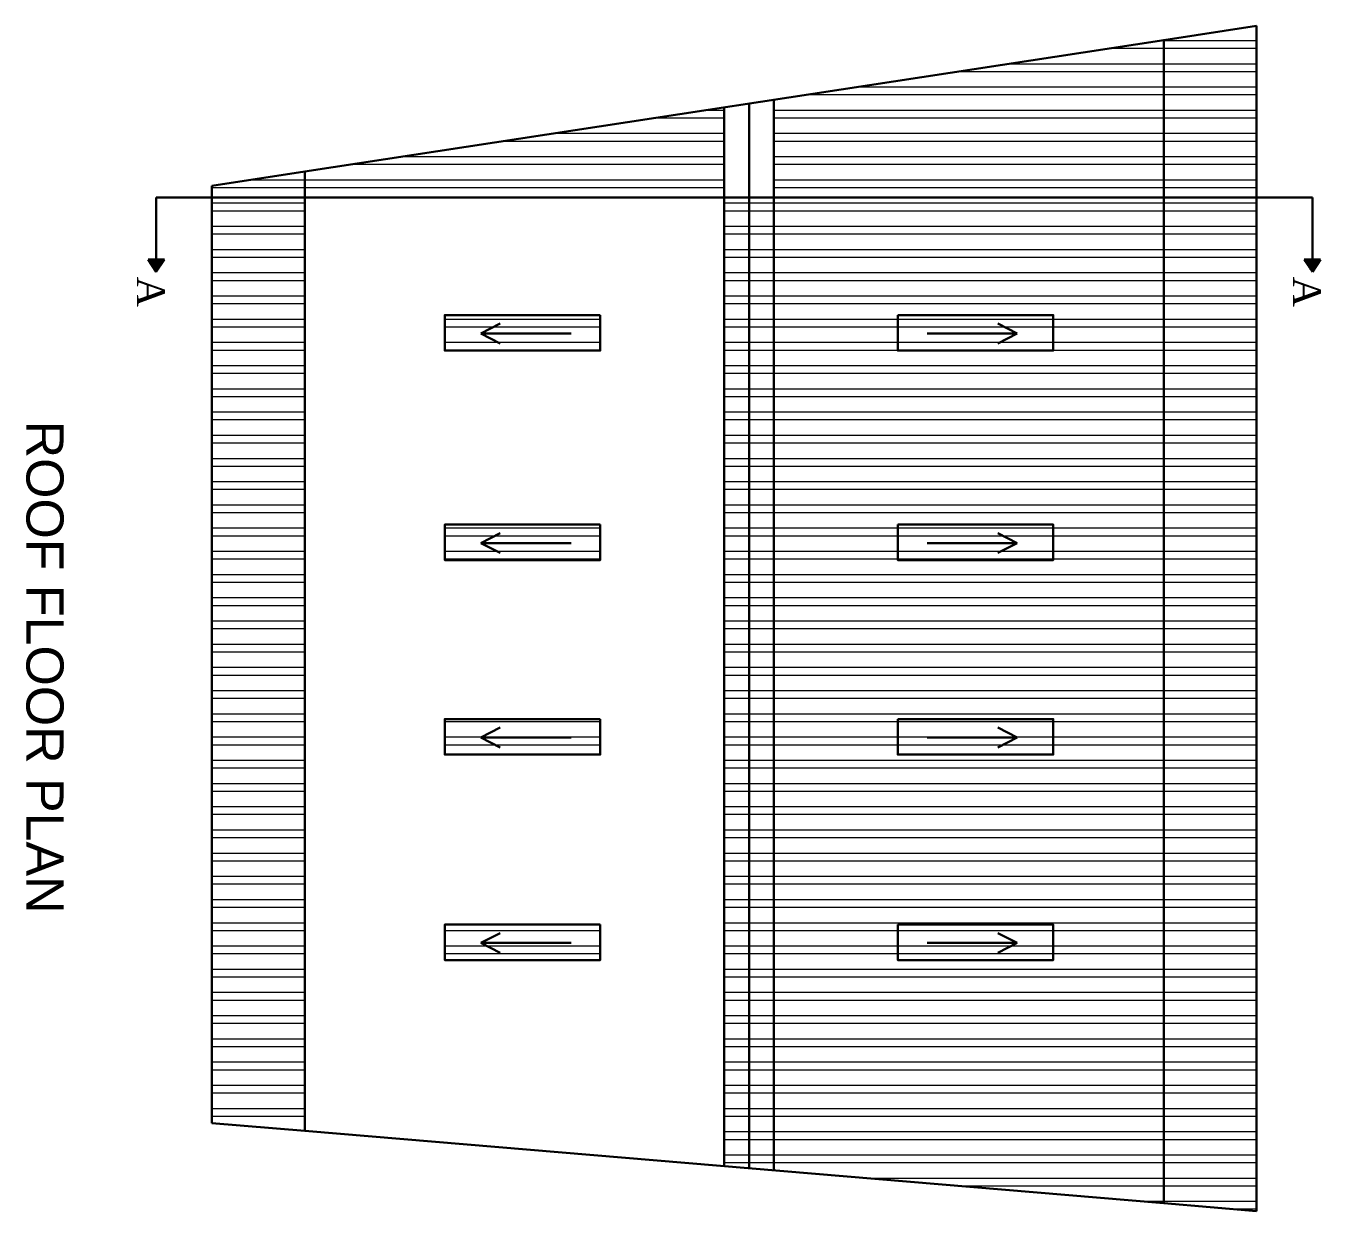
# Model space of a CAD drawing. Header units: inches. Extents: x 40927 to 78083, y -14649 to -3084.
# Drawn here: x 52914.3 to 53332.7, y -13895.4 to -13512.5 of the extents above; entities that cross this region are included whole.
import ezdxf

# ---------------------------------------------------------------- set-up
doc = ezdxf.new("R2010")
doc.units = ezdxf.units.IN
doc.header["$MEASUREMENT"] = 0
doc.layers.add('DIM_LINE', color=165, linetype='Continuous', lineweight=15)
doc.layers.add('ELEVATION', color=6, linetype='Continuous', lineweight=30)
doc.layers.add('PDF_Text', color=7, linetype='Continuous')
doc.styles.add('PDF Arial', font='arial.ttf')
doc.styles.get("Standard").update_dxf_attribs({"font": 'times.ttf'})
pattern_1 = [(360, (67247.8664, 45702.743), (1e-15, 7.5), []), (360, (67250.3664, 45700.243), (1e-15, 7.5), [])]

msp = doc.modelspace()

# ---------------------------------------------------------------- hatches: boundary and pattern name
at = {"layer": 'DIM_LINE'}
h = msp.add_hatch(dxfattribs=at)
h.set_pattern_fill('ANSI32', color=256, scale=20, angle=-45)
h.set_pattern_definition(pattern_1)
h.paths.add_polyline_path([(53311.89, -13512.55), (53281.89, -13517.14), (53281.89, -13568), (53311.89, -13568)])
h = msp.add_hatch(dxfattribs=at)
h.set_pattern_fill('ANSI32', color=256, scale=20, angle=-45)
h.set_pattern_definition(pattern_1)
h.paths.add_polyline_path([(53281.89, -13568), (53281.89, -13517.14), (53155.89, -13536.43), (53155.89, -13568)])
h = msp.add_hatch(dxfattribs=at)
h.set_pattern_fill('ANSI32', color=256, scale=20, angle=-45)
h.set_pattern_definition(pattern_1)
h.paths.add_polyline_path([(53139.89, -13568), (53139.89, -13538.88), (53004.37, -13559.62), (53004.37, -13568)])
h = msp.add_hatch(dxfattribs=at)
h.set_pattern_fill('ANSI32', color=256, scale=20, angle=-45)
h.set_pattern_definition(pattern_1)
h.paths.add_polyline_path([(53004.37, -13568), (53004.37, -13559.62), (52974.37, -13564.22), (52974.37, -13568)])
h = msp.add_hatch(dxfattribs=at)
h.set_pattern_fill('ANSI32', color=256, scale=20, angle=-45)
h.set_pattern_definition(pattern_1)
h.paths.add_polyline_path([(53004.37, -13869.52), (53004.37, -13568), (52974.37, -13568), (52974.37, -13867)])
h = msp.add_hatch(dxfattribs=at)
h.set_pattern_fill('ANSI32', color=256, scale=20, angle=-45)
h.set_pattern_definition(pattern_1)
h.paths.add_polyline_path([(53281.89, -13892.9), (53281.89, -13568), (53139.89, -13568), (53139.89, -13880.94)])
h.paths.add_polyline_path([(53099.84, -13814.34), (53099.84, -13802.87), (53049.59, -13802.87), (53049.59, -13814.34)], flags=17)
h.paths.add_polyline_path([(53099.84, -13747.95), (53099.84, -13736.49), (53049.59, -13736.49), (53049.59, -13747.95)], flags=17)
h.paths.add_polyline_path([(53099.84, -13685.12), (53099.84, -13673.65), (53049.59, -13673.65), (53049.59, -13685.12)], flags=17)
h.paths.add_polyline_path([(53049.59, -13617.45), (53099.84, -13617.45), (53099.84, -13605.98), (53049.59, -13605.98)], flags=17)
h = msp.add_hatch(dxfattribs=at)
h.set_pattern_fill('ANSI32', color=256, scale=20, angle=-45)
h.set_pattern_definition(pattern_1)
h.paths.add_polyline_path([(53281.89, -13892.9), (53281.89, -13568), (53155.89, -13568), (53155.89, -13882.29)])
h.paths.add_polyline_path([(53195.93, -13814.34), (53195.93, -13802.87), (53246.18, -13802.87), (53246.18, -13814.34)], flags=16)
h.paths.add_polyline_path([(53195.93, -13747.95), (53195.93, -13736.49), (53246.18, -13736.49), (53246.18, -13747.95)], flags=16)
h.paths.add_polyline_path([(53195.93, -13685.12), (53195.93, -13673.65), (53246.18, -13673.65), (53246.18, -13685.12)], flags=16)
h.paths.add_polyline_path([(53195.93, -13617.45), (53195.93, -13605.98), (53246.18, -13605.98), (53246.18, -13617.45)], flags=16)
h = msp.add_hatch(dxfattribs=at)
h.set_pattern_fill('ANSI32', color=256, scale=20, angle=-45)
h.set_pattern_definition(pattern_1)
h.paths.add_polyline_path([(53311.89, -13895.43), (53311.89, -13568), (53281.89, -13568), (53281.89, -13892.9)])
at = {"layer": 'ELEVATION'}
h = msp.add_hatch(dxfattribs=at)
h.set_pattern_fill('ANSI31', color=256, angle=-90)
h.set_pattern_definition([(315, (66874.34883, 45098.03057), (0.08838834765, 0.08838834765), [])])
h.paths.add_polyline_path([(52956.37, -13592), (52959.03, -13587.96), (52953.71, -13587.96)])
h = msp.add_hatch(dxfattribs=at)
h.set_pattern_fill('ANSI31', color=256, angle=-90)
h.set_pattern_definition([(315, (67247.86645, 45098.03057), (0.08838834765, 0.08838834765), [])])
h.paths.add_polyline_path([(53329.89, -13592), (53332.55, -13587.96), (53327.22, -13587.96)])

# ---------------------------------------------------------------- linework, layer by layer
for p, q in [((53281.89, -13517.14), (53311.89, -13512.55)), ((53311.89, -13895.43), (53311.89, -13512.55)), ((53155.89, -13536.43), (53155.89, -13882.29)), ((53139.89, -13538.88), (53139.89, -13880.94)), ((53147.89, -13537.65), (53147.89, -13881.61)), ((52974.37, -13564.22), (53004.37, -13559.62)), ((52974.37, -13564.22), (52974.37, -13867)), ((53329.89, -13568), (52956.37, -13568)), ((52956.37, -13568), (52956.37, -13587.96)), ((53329.89, -13568), (53329.89, -13587.96)), ((52956.37, -13592), (52953.71, -13587.96)), ((52959.03, -13587.96), (52953.71, -13587.96)), ((52956.37, -13592), (52959.03, -13587.96)), ((53329.89, -13592), (53327.22, -13587.96)), ((53332.55, -13587.96), (53327.22, -13587.96)), ((53329.89, -13592), (53332.55, -13587.96)), ((53061.24, -13611.93), (53067.47, -13608.71)), ((53090.38, -13611.93), (53061.24, -13611.93)), ((53061.24, -13611.93), (53067.47, -13615.14)), ((53205.4, -13611.93), (53234.54, -13611.93)), ((53234.54, -13611.93), (53228.3, -13608.71)), ((53234.54, -13611.93), (53228.3, -13615.14)), ((53061.24, -13679.6), (53067.47, -13676.38)), ((53090.38, -13679.6), (53061.24, -13679.6)), ((53061.24, -13679.6), (53067.47, -13682.81)), ((53205.4, -13679.6), (53234.54, -13679.6)), ((53234.54, -13679.6), (53228.3, -13676.38)), ((53234.54, -13679.6), (53228.3, -13682.81)), ((53061.24, -13742.43), (53067.47, -13739.22)), ((53090.38, -13742.43), (53061.24, -13742.43)), ((53061.24, -13742.43), (53067.47, -13745.65)), ((53205.4, -13742.43), (53234.54, -13742.43)), ((53234.54, -13742.43), (53228.3, -13739.22)), ((53234.54, -13742.43), (53228.3, -13745.65)), ((53061.24, -13808.81), (53067.47, -13805.6)), ((53090.38, -13808.81), (53061.24, -13808.81)), ((53061.24, -13808.81), (53067.47, -13812.03)), ((53205.4, -13808.81), (53234.54, -13808.81)), ((53234.54, -13808.81), (53228.3, -13805.6)), ((53234.54, -13808.81), (53228.3, -13812.03)), ((52974.37, -13867), (53004.37, -13869.52)), ((53281.89, -13892.9), (53311.89, -13895.43))]:
    msp.add_line(p, q, dxfattribs=at)
for points in [[(53004.37, -13869.52), (53281.89, -13892.9), (53281.89, -13517.14), (53004.37, -13559.62)], [(53099.84, -13605.98), (53099.84, -13617.45), (53049.59, -13617.45), (53049.59, -13605.98)], [(53195.93, -13605.98), (53195.93, -13617.45), (53246.18, -13617.45), (53246.18, -13605.98)], [(53099.84, -13673.65), (53099.84, -13685.12), (53049.59, -13685.12), (53049.59, -13673.65)], [(53195.93, -13673.65), (53195.93, -13685.12), (53246.18, -13685.12), (53246.18, -13673.65)], [(53099.84, -13736.49), (53099.84, -13747.95), (53049.59, -13747.95), (53049.59, -13736.49)], [(53195.93, -13736.49), (53195.93, -13747.95), (53246.18, -13747.95), (53246.18, -13736.49)], [(53099.84, -13802.87), (53099.84, -13814.34), (53049.59, -13814.34), (53049.59, -13802.87)], [(53195.93, -13802.87), (53195.93, -13814.34), (53246.18, -13814.34), (53246.18, -13802.87)]]:
    msp.add_lwpolyline(points, close=True, dxfattribs=at)

# ---------------------------------------------------------------- texts
at = {"char_height": 9, "width": 10.8456, "attachment_point": 1, "rotation": 270}
for insert in [(52959.13, -13593.57), (53332.64, -13593.57)]:
    msp.add_mtext('A', dxfattribs=dict(at, insert=insert))
at = {"layer": 'PDF_Text', "insert": (52914.25, -13640.06), "char_height": 12, "attachment_point": 7, "rotation": 270, "style": 'PDF Arial'}
msp.add_mtext('ROOF FLOOR PLAN', dxfattribs=at)

doc.saveas('drawing.dxf')
